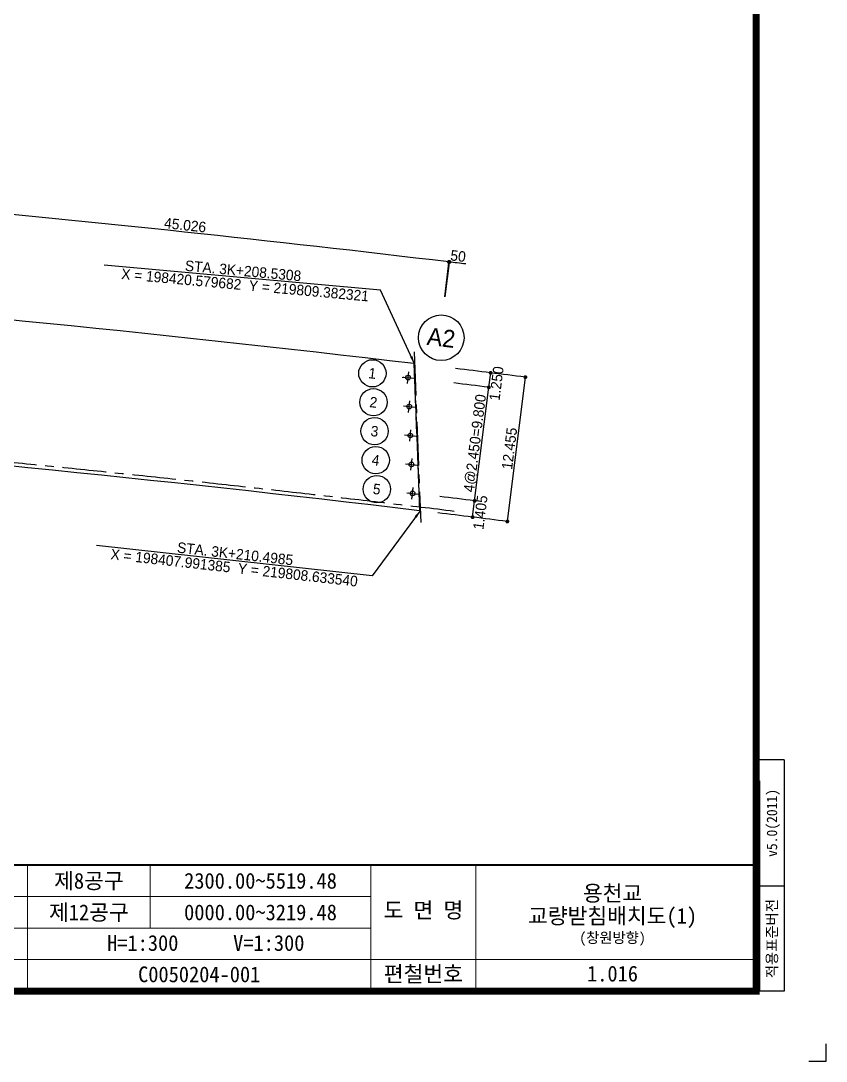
# Model space of a CAD drawing. Header units: feet. Extents: x 0 to 252300, y 0 to 178200.
# Drawn here: x 183319 to 252300, y 0 to 89100 of the extents above; entities that cross this region are included whole.
import ezdxf
from ezdxf.enums import TextEntityAlignment as Align

# ---------------------------------------------------------------- set-up
doc = ezdxf.new("R2010")
doc.units = ezdxf.units.FT
doc.header["$LTSCALE"] = 3000
doc.header["$MEASUREMENT"] = 0
doc.linetypes.add('A-CENTR01', pattern=[2, 1.25, -0.25, 0.25, -0.25])
doc.linetypes.add('A-DASHD01', pattern=[0.75, 0.5, -0.25])
for name, color, linetype in [('CS-CNTL', 1, 'A-CENTR01'), ('CS-CONC-LEAN', 3, 'CONTINUOUS'), ('CS-CONC-MAJR', 4, 'CONTINUOUS'), ('CS-DIML', 1, 'CONTINUOUS'), ('CS-DIMT', 3, 'CONTINUOUS'), ('CS-MISC', 3, 'CONTINUOUS'), ('CS-SYMB', 3, 'CONTINUOUS'), ('CX-BORD', 3, 'CONTINUOUS'), ('CX-BORD-LIN1', 4, 'CONTINUOUS'), ('CX-BORD-LIN2', 3, 'CONTINUOUS'), ('CX-BORD-TEX2', 7, 'CONTINUOUS'), ('CX-BORD-TEX3', 6, 'CONTINUOUS'), ('CX-MISC', 2, 'CONTINUOUS'), ('CZ-TEX2', 3, 'CONTINUOUS')]:
    doc.layers.add(name, color=color, linetype=linetype)
doc.styles.add('A_STANDARD', font='')
doc.styles.add('TB_TEXT', font='')
doc.styles.add('TB_WBTXT', font='')
doc.styles.add('TB_WMTXT', font='')
doc.styles.get('A_STANDARD').set_extended_font_data('Dotum')
doc.styles.get('TB_TEXT').set_extended_font_data('DotumChe')
doc.styles.get('TB_WBTXT').set_extended_font_data('Dotum')
doc.styles.get('TB_WMTXT').set_extended_font_data('DotumChe')

# ---------------------------------------------------------------- blocks, each defined once
blk = doc.blocks.new('CXBLKA1')
at = {"layer": 'CX-BORD-LIN1', "const_width": 2}
blk.add_lwpolyline([(796, 0), (0, 0), (0, 554), (796, 554)], close=True, dxfattribs=at)
at = {"layer": 'CX-BORD-LIN1'}
for points, const_width in [([(796, 36), (0, 36)], 0.6), ([(686, 0), (686, 36)], 0.3)]:
    blk.add_lwpolyline(points, dxfattribs=dict(at, const_width=const_width))
at = {"layer": 'CX-BORD-LIN2'}
for p, q in [((804, 66.03), (796, 66.03)), ((804, 66.03), (804, 0)), ((797, 60), (797, 0)), ((804, 30), (796, 30)), ((804, 0), (797, 0))]:
    blk.add_line(p, q, dxfattribs=at)
at = {"layer": 'CX-BORD-LIN2', "const_width": 0.3}
for points in [[(588, 0), (588, 36)], [(623, 18), (623, 36)], [(716, 0), (716, 36)], [(686, 27), (558, 27)], [(686, 18), (558, 18)], [(796, 9), (558, 9)]]:
    blk.add_lwpolyline(points, dxfattribs=at)
at = {"layer": 'CX-MISC'}
blk.add_lwpolyline([(811, -20), (816, -20), (816, -15)], dxfattribs=at)
at = {"layer": 'CX-BORD-LIN1', "style": 'TB_TEXT'}
for tag, height, p in [('TR_RNUM5', 3, (285.11, 32.64)), ('TR_RDAT5', 3.5, (317.5, 33)), ('TR_DGN5', 3.5, (451.12, 33)), ('TR_CHK5', 3.5, (491.12, 33)), ('TR_APP5', 3.5, (531.12, 33)), ('TR_RNUM4', 3, (285.11, 26.64)), ('TR_RDAT4', 3.5, (317.5, 27)), ('TR_DGN4', 3.5, (451.12, 27)), ('TR_CHK4', 3.5, (491.12, 27)), ('TR_APP4', 3.5, (531.12, 27)), ('TR_RNUM3', 3, (285.11, 20.64)), ('TR_RDAT3', 3.5, (317.5, 21)), ('TR_DGN3', 3.5, (451.12, 21)), ('TR_CHK3', 3.5, (491.12, 21)), ('TR_APP3', 3.5, (531.12, 21)), ('TR_RNUM2', 3, (285.11, 14.64)), ('TR_RDAT2', 3.5, (317.5, 15)), ('TR_DGN2', 3.5, (451.12, 15)), ('TR_CHK2', 3.5, (491.12, 15)), ('TR_APP2', 3.5, (531.12, 15)), ('TR_RNUM1', 3, (285.11, 8.64)), ('TR_RDAT1', 3.5, (317.5, 9)), ('TR_DGN1', 3.5, (451.12, 9)), ('TR_CHK1', 3.5, (491.12, 9)), ('TR_APP1', 3.5, (531.12, 9))]:
    blk.add_attdef(tag, text='', height=height, dxfattribs=at).set_placement(p, align=Align.MIDDLE_CENTER)
for tag, p in [('TR_RCON5', (342.3, 33)), ('TR_RCON4', (342.3, 27)), ('TR_RCON3', (342.3, 21)), ('TR_RCON2', (342.3, 15)), ('TR_RCON1', (342.3, 9))]:
    blk.add_attdef(tag, text='', height=3.5, dxfattribs=at).set_placement(p, align=Align.MIDDLE_LEFT)
at = {"layer": 'CX-BORD-LIN2', "style": 'TB_TEXT'}
blk.add_text('적용표준버전', height=3, rotation=90, dxfattribs=at).set_placement((800.5, 15), align=Align.MIDDLE_CENTER)
blk.add_attdef('TD_VERSION', text='', height=3, rotation=90, dxfattribs=at).set_placement((800.5, 48.01), align=Align.MIDDLE_CENTER)
at = {"layer": 'CX-BORD-TEX2', "style": 'TB_WMTXT'}
for tag, height, p in [('TB_CNAME', 5, (15.34, 531.83)), ('TB_CSCOP', 4, (16.63, 523.83))]:
    blk.add_attdef(tag, text='', height=height, dxfattribs=at).set_placement(p, align=Align.BOTTOM_LEFT)
at = {"layer": 'CX-BORD-TEX2', "style": 'TB_WBTXT'}
for tag, height, p in [('TB_MTITIL', 10, (398, 533.33)), ('TB_STITL', 7, (398, 518.33))]:
    blk.add_attdef(tag, text='', height=height, dxfattribs=at).set_placement(p, align=Align.MIDDLE_CENTER)
at = {"layer": 'CX-BORD-TEX3', "style": 'TB_TEXT'}
for s, p in [('도 면 명', (701, 23.19)), ('편철번호', (701, 5))]:
    blk.add_text(s, height=4.5, dxfattribs=at).set_placement(p, align=Align.MIDDLE)
for tag, height, p in [('TD_LNDST', 4.5, (215, 31.5)), ('TD_DSECT', 4.5, (605.5, 31.5)), ('TD_DDIST', 4.5, (654.5, 31.5)), ('TD_DNAME_TOP', 4.5, (755, 27.96)), ('TD_CSECT', 4.5, (605.5, 22.5)), ('TD_CDIST', 4.5, (654.5, 22.5)), ('TD_DNAME_MAIN', 4.5, (755, 21.47)), ('TD_CCOMP', 4.5, (215, 13.59)), ('TD_HSCAL', 4.5, (620.88, 13.75)), ('TD_VSCAL', 4.5, (656.86, 13.75)), ('TD_DNAME_BOT', 3, (755, 15.25)), ('TD_FIELD', 4.5, (180, 5.13)), ('TD_CSTEP', 4.5, (250.74, 5.13)), ('TD_DWGCODE', 4.5, (637, 4.79)), ('TD_DWGNO', 4.5, (755, 5))]:
    blk.add_attdef(tag, text='', height=height, dxfattribs=at).set_placement(p, align=Align.MIDDLE_CENTER)
for tag, height, width, p in [('TD_DCOMP', 4.5, 0.95, (215, 22.59)), ('TD_CNAME', 5, 0.78, (65, 7.6))]:
    blk.add_attdef(tag, text='', height=height, dxfattribs=dict(at, width=width)).set_placement(p, align=Align.MIDDLE_CENTER)
blk = doc.blocks.new('CXDIMDT2')
at = {"layer": 'CS-MISC', "const_width": 0.5}
blk.add_lwpolyline([(0.25, 0, 1), (-0.25, 0, 1)], format="xyb", close=True, dxfattribs=at)

msp = doc.modelspace()

# ---------------------------------------------------------------- linework, layer by layer
at = {"layer": 'CS-CNTL'}
msp.add_line((217004, 60747), (217568, 46123), dxfattribs=at)
at = {"layer": 'CS-CNTL', "linetype": 'A-DASHD01'}
for p, q in [((216994, 59742), (217236, 53441)), ((217236, 53441), (217479, 47141))]:
    msp.add_line(p, q, dxfattribs=at)
at = {"layer": 'CS-CNTL'}
msp.add_arc((15270, -1640483), 1700000, 83.067986, 89.241741, dxfattribs=at)
msp.add_arc((15270, -1640483), 1700000, 83.067986, 89.241741, dxfattribs=at)
msp.add_arc((15270, -1640483), 1700000, 83.067986, 89.241741, dxfattribs=at)
at = {"layer": 'CS-CONC-LEAN'}
for p, q in [((216438, 58045), (216543, 59040)), ((215993, 58595), (216988, 58490)), ((216533, 55567), (216638, 56561)), ((216089, 56117), (217083, 56011)), ((216184, 53638), (217178, 53533)), ((216629, 53088), (216734, 54083)), ((216279, 51160), (217274, 51054)), ((216724, 50610), (216829, 51604)), ((216819, 48131), (216925, 49125)), ((216375, 48681), (217369, 48575))]:
    msp.add_line(p, q, dxfattribs=at)
for centre in [(216490, 58542), (216586, 56064), (216681, 53585), (216777, 51107), (216872, 48628)]:
    msp.add_circle(centre, 200, dxfattribs=at)
for points in [[(216543, 59040), (216477, 58896), (216543, 59040), (216577, 58885)], [(215993, 58595), (216137, 58529), (215993, 58595), (216148, 58629)], [(216438, 58045), (216404, 58200), (216438, 58045), (216503, 58189)], [(216988, 58490), (216833, 58456), (216988, 58490), (216844, 58556)], [(216089, 56117), (216232, 56051), (216089, 56117), (216243, 56151)], [(216638, 56561), (216573, 56417), (216638, 56561), (216672, 56407)], [(216533, 55567), (216499, 55721), (216533, 55567), (216599, 55711)], [(217083, 56011), (216929, 55978), (217083, 56011), (216939, 56077)], [(216184, 53638), (216328, 53573), (216184, 53638), (216338, 53672)], [(216734, 54083), (216668, 53939), (216734, 54083), (216768, 53928)], [(217178, 53533), (217024, 53499), (217178, 53533), (217035, 53598)], [(216629, 53088), (216595, 53243), (216629, 53088), (216694, 53232)], [(216279, 51160), (216423, 51094), (216279, 51160), (216434, 51193)], [(216829, 51604), (216764, 51460), (216829, 51604), (216863, 51450)], [(217274, 51054), (217119, 51020), (217274, 51054), (217130, 51120)], [(216724, 50610), (216690, 50764), (216724, 50610), (216789, 50753)], [(216925, 49125), (216859, 48981), (216925, 49125), (216959, 48971)], [(216375, 48681), (216519, 48615), (216375, 48681), (216529, 48715)], [(216819, 48131), (216785, 48285), (216819, 48131), (216885, 48275)], [(217369, 48575), (217215, 48541), (217369, 48575), (217225, 48641)]]:
    msp.add_solid(points, dxfattribs=at)
at = {"layer": 'CS-CONC-MAJR'}
for p, q in [((216994, 59742), (217236, 53441)), ((217236, 53441), (217479, 47141))]:
    msp.add_line(p, q, dxfattribs=at)
for radius, start, end in [(1712150, 83.233767, 87.752237), (1699695, 83.167461, 87.71908)]:
    msp.add_arc((15270, -1640483), radius, start, end, dxfattribs=at)
at = {"layer": 'CS-DIML'}
for p, q in [((214135, 66024), (190472, 68168)), ((219626, 65470), (220001, 68598)), ((219676, 65464), (220051, 68592)), ((217043, 59736), (214135, 66024)), ((223407, 57713), (223563, 58953)), ((223407, 57713), (223563, 58953)), ((223407, 57713), (223563, 58953)), ((223545, 58956), (223545, 58956)), ((223545, 58956), (223545, 58956)), ((223545, 58956), (223545, 58956)), ((224992, 46222), (226540, 58581)), ((224992, 46222), (226540, 58581)), ((224992, 46222), (226540, 58581)), ((222190, 47989), (223407, 57713)), ((222190, 47989), (223407, 57713)), ((222190, 47989), (223407, 57713)), ((223389, 57715), (223389, 57715)), ((223389, 57715), (223389, 57715)), ((223389, 57715), (223389, 57715)), ((222015, 46595), (222190, 47989)), ((222015, 46595), (222190, 47989)), ((222015, 46595), (222190, 47989)), ((222172, 47991), (222172, 47991)), ((222172, 47991), (222172, 47991)), ((222172, 47991), (222172, 47991)), ((217529, 47135), (213424, 41553)), ((221997, 46597), (221997, 46597)), ((221997, 46597), (221997, 46597)), ((221997, 46597), (221997, 46597)), ((213424, 41553), (189809, 44175))]:
    msp.add_line(p, q, dxfattribs=at)
for centre, radius, start, end in [((15270, -1640483), 1721150, 83.169096, 84.686625), ((15270, -1640483), 1721150, 83.120673, 83.169096), ((10825, -1639929), 1712150, 82.863064, 82.963555), ((10825, -1639929), 1712150, 82.863064, 82.963555), ((10825, -1639929), 1712150, 82.863064, 82.963555), ((13802, -1640302), 1712150, 82.863064, 82.963555), ((13802, -1640302), 1712150, 82.863064, 82.963555), ((13802, -1640302), 1712150, 82.863064, 82.963555), ((10825, -1639929), 1710900, 82.863064, 82.963555), ((10825, -1639929), 1710900, 82.863064, 82.963555), ((10825, -1639929), 1710900, 82.863064, 82.963555), ((10825, -1639929), 1701100, 82.863064, 82.963555), ((10825, -1639929), 1701100, 82.863064, 82.963555), ((10825, -1639929), 1701100, 82.863064, 82.963555), ((10825, -1639929), 1699695, 82.863064, 82.963555), ((10825, -1639929), 1699695, 82.863064, 82.963555), ((10825, -1639929), 1699695, 82.863064, 82.963555), ((12254, -1652660), 1712150, 82.863064, 82.963555), ((12254, -1652660), 1712150, 82.863064, 82.963555), ((12254, -1652660), 1712150, 82.863064, 82.963555)]:
    msp.add_arc(centre, radius, start, end, dxfattribs=at)
for points in [[(217043, 59736), (216666, 60289), (217043, 59736), (216866, 60381)], [(217529, 47135), (217227, 46538), (217529, 47135), (217049, 46668)]]:
    msp.add_solid(points, dxfattribs=at)
at = {"layer": 'CS-SYMB'}
for centre in [(213430, 58909), (213525, 56431), (213621, 53952), (213716, 51474), (213811, 48995)]:
    msp.add_circle(centre, 1170, dxfattribs=at)
at = {"layer": 'CZ-TEX2'}
msp.add_circle((219329, 61961), 1950, dxfattribs=at)

# ---------------------------------------------------------------- block references
at = {"layer": 'CS-SYMB', "xscale": 330.0000000000001, "yscale": 330.0000000000001, "zscale": 330.0000000000001, "rotation": 5.611486999999999}
for p in [(219983, 68449), (219983, 68449), (220033, 68443), (223563, 58953), (223563, 58953), (223563, 58953), (226540, 58581), (226540, 58581), (226540, 58581), (223407, 57713), (223407, 57713), (223407, 57713), (223407, 57713), (223407, 57713), (223407, 57713), (222190, 47989), (222190, 47989), (222190, 47989), (222190, 47989), (222190, 47989), (222190, 47989), (222015, 46595), (222015, 46595), (222015, 46595), (224992, 46222), (224992, 46222), (224992, 46222)]:
    msp.add_blockref('CXDIMDT2', p, dxfattribs=at)
at = {"layer": 'CX-BORD'}
ref = msp.add_blockref('CXBLKA1', (7500, 6000), dxfattribs=dict(at, xscale=300, yscale=300, zscale=300))
ref.add_attrib('TD_DSECT', '제8공구', dxfattribs={"layer": 'CX-BORD-TEX3', "height": 1350, "style": 'TB_TEXT'}).set_placement((189150, 15450), align=Align.MIDDLE_CENTER)
ref.add_attrib('TD_DDIST', '2300.00~5519.48', dxfattribs={"layer": 'CX-BORD-TEX3', "height": 1350, "style": 'TB_TEXT'}).set_placement((203850, 15450), align=Align.MIDDLE_CENTER)
ref.add_attrib('TD_CSECT', '제12공구', dxfattribs={"layer": 'CX-BORD-TEX3', "height": 1350, "style": 'TB_TEXT'}).set_placement((189150, 12750), align=Align.MIDDLE_CENTER)
ref.add_attrib('TD_CDIST', '0000.00~3219.48', dxfattribs={"layer": 'CX-BORD-TEX3', "height": 1350, "style": 'TB_TEXT'}).set_placement((203850, 12750), align=Align.MIDDLE_CENTER)
ref.add_attrib('TD_DNAME_MAIN', '교량받침배치도(1)', dxfattribs={"layer": 'CX-BORD-TEX3', "height": 1350, "style": 'TB_TEXT'}).set_placement((234000, 12442), align=Align.MIDDLE_CENTER)
ref.add_attrib('TD_DNAME_TOP', '용천교', dxfattribs={"layer": 'CX-BORD-TEX3', "height": 1350, "style": 'TB_TEXT'}).set_placement((234000, 14387), align=Align.MIDDLE_CENTER)
ref.add_attrib('TD_DNAME_BOT', '(창원방향)', dxfattribs={"layer": 'CX-BORD-TEX3', "height": 900, "style": 'TB_TEXT'}).set_placement((234000, 10575), align=Align.MIDDLE_CENTER)
ref.add_attrib('TD_HSCAL', 'H=1:300', dxfattribs={"layer": 'CX-BORD-TEX3', "height": 1350, "style": 'TB_TEXT'}).set_placement((193765, 10125), align=Align.MIDDLE_CENTER)
ref.add_attrib('TD_VSCAL', 'V=1:300', dxfattribs={"layer": 'CX-BORD-TEX3', "height": 1350, "style": 'TB_TEXT'}).set_placement((204558, 10125), align=Align.MIDDLE_CENTER)
ref.add_attrib('TD_DWGCODE', 'C0050204-001', dxfattribs={"layer": 'CX-BORD-TEX3', "height": 1350, "style": 'TB_TEXT'}).set_placement((198600, 7437), align=Align.MIDDLE_CENTER)
ref.add_attrib('TD_DWGNO', '1.016', dxfattribs={"layer": 'CX-BORD-TEX3', "height": 1350, "style": 'TB_TEXT'}).set_placement((234000, 7501), align=Align.MIDDLE_CENTER)
ref.add_attrib('TD_VERSION', 'v5.0(2011)', dxfattribs={"layer": 'CX-BORD-LIN2', "height": 900, "rotation": 90, "style": 'TB_TEXT'}).set_placement((247650, 20404), align=Align.MIDDLE_CENTER)

# ---------------------------------------------------------------- texts
at = {"layer": 'CS-DIMT', "style": 'A_STANDARD'}
for s, rotation, p in [('45.026', 353.92786, (197350, 71159)), ('50', 353.14488, (220723, 68511)), ('STA. 3K+208.5308', 354.82248, (202319, 67245)), ('1.250', 442.86306, (224503, 57985)), ('1.250', 442.86306, (224503, 57985)), ('1.250', 442.86306, (224503, 57985)), ('4@2.450=9.800', 442.86306, (222649, 52870)), ('4@2.450=9.800', 442.86306, (222649, 52870)), ('4@2.450=9.800', 442.86306, (222649, 52870)), ('12.455', 442.86306, (225617, 52420)), ('12.455', 442.86306, (225617, 52420)), ('12.455', 442.86306, (225617, 52420)), ('1.405', 442.86306, (223121, 46943)), ('1.405', 442.86306, (223121, 46943)), ('1.405', 442.86306, (223121, 46943)), ('STA. 3K+210.4985', 353.66617, (201632, 43013))]:
    msp.add_text(s, height=900, rotation=rotation, dxfattribs=at).set_placement(p, align=Align.CENTER)
for s, rotation, p in [('X = 198420.579682  Y = 219809.382321', 354.82248, (202572, 66921)), ('X = 198407.991385  Y = 219808.633540', 353.66617, (201647, 42710))]:
    msp.add_text(s, height=900, rotation=rotation, dxfattribs=at).set_placement(p, align=Align.TOP_CENTER)
at = {"layer": 'CS-SYMB', "style": 'A_STANDARD'}
for s, p in [('1', (213376, 58462)), ('2', (213472, 55984)), ('3', (213567, 53505)), ('4', (213662, 51027)), ('5', (213758, 48548))]:
    msp.add_text(s, height=900, rotation=353.16741, dxfattribs=at).set_placement(p, align=Align.CENTER)
at = {"layer": 'CZ-TEX2', "style": 'A_STANDARD'}
msp.add_text('A2', height=1500, rotation=353.16741, dxfattribs=at).set_placement((219240, 61216), align=Align.CENTER)

doc.saveas('drawing.dxf')
